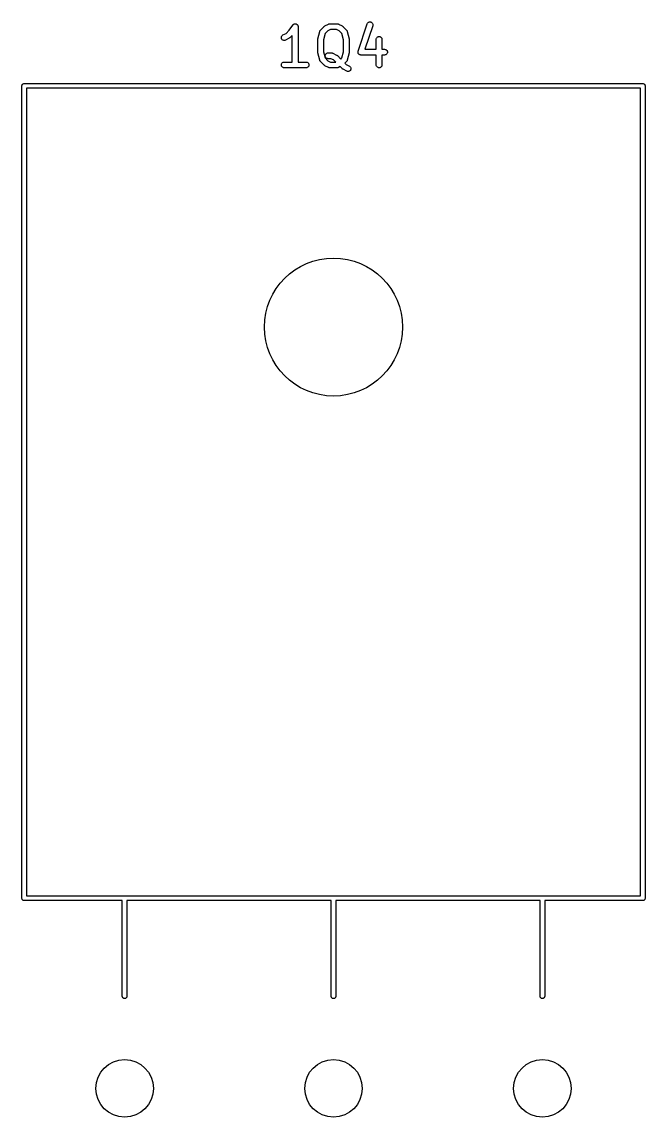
# Model space of a CAD drawing. Extents: x 0.77 to 9.62, y -5.42 to -2.18.
# Drawn here: x 2.79 to 3.431, y -3.305 to -2.18 of the extents above; entities that cross this region are included whole.
import ezdxf

# ---------------------------------------------------------------- set-up
doc = ezdxf.new("R2010")
doc.units = 0
doc.header["$MEASUREMENT"] = 0
doc.layers.add('BLACK', color=7, linetype='CONTINUOUS')

msp = doc.modelspace()

# ---------------------------------------------------------------- linework, layer by layer
at = {"layer": 'BLACK', "linetype": 'CONTINUOUS'}
for p, q in [((3.06922, -2.18225), (3.06945, -2.18207)), ((3.06945, -2.18207), (3.06971, -2.18193)), ((3.06945, -2.18207), (3.06945, -2.18207)), ((3.06945, -2.18207), (3.06945, -2.18207)), ((3.06971, -2.18193), (3.06996, -2.1818)), ((3.06996, -2.1818), (3.07022, -2.18173)), ((3.06996, -2.1818), (3.06996, -2.1818)), ((3.06996, -2.1818), (3.06996, -2.1818)), ((3.07022, -2.18173), (3.07051, -2.18164)), ((3.07051, -2.18164), (3.07078, -2.18162)), ((3.07051, -2.18164), (3.07051, -2.18164)), ((3.07051, -2.18164), (3.07051, -2.18164)), ((3.07078, -2.18162), (3.07108, -2.18159)), ((3.07108, -2.18159), (3.07109, -2.18159)), ((3.07109, -2.18159), (3.07109, -2.18159)), ((3.07109, -2.18159), (3.07137, -2.18162)), ((3.07137, -2.18162), (3.07166, -2.18165)), ((3.07166, -2.18165), (3.07166, -2.18165)), ((3.07166, -2.18165), (3.07166, -2.18165)), ((3.07166, -2.18165), (3.07193, -2.18173)), ((3.07193, -2.18173), (3.07221, -2.18182)), ((3.07221, -2.18182), (3.07221, -2.18182)), ((3.07221, -2.18182), (3.07221, -2.18182)), ((3.07221, -2.18182), (3.07245, -2.18195)), ((3.07245, -2.18195), (3.07271, -2.18209)), ((3.07271, -2.18209), (3.07272, -2.1821)), ((3.07272, -2.1821), (3.07272, -2.1821)), ((3.07272, -2.1821), (3.07292, -2.18227)), ((3.10161, -2.18378), (3.10536, -2.1819)), ((3.10536, -2.1819), (3.1054, -2.18188)), ((3.1054, -2.18188), (3.10548, -2.18185)), ((3.10548, -2.18185), (3.10556, -2.18181)), ((3.10556, -2.18181), (3.10575, -2.18175)), ((3.10575, -2.18175), (3.10594, -2.18168)), ((3.10594, -2.18168), (3.10603, -2.18167)), ((3.10603, -2.18167), (3.10611, -2.18165)), ((3.10611, -2.18165), (3.10631, -2.18163)), ((3.10631, -2.18163), (3.10651, -2.18159)), ((3.10651, -2.18159), (3.1066, -2.1816)), ((3.1066, -2.1816), (3.10668, -2.18159)), ((3.10668, -2.18159), (3.11418, -2.18159)), ((3.11418, -2.18159), (3.11422, -2.18159)), ((3.11422, -2.18159), (3.11431, -2.1816)), ((3.11431, -2.1816), (3.1144, -2.1816)), ((3.1144, -2.1816), (3.1146, -2.18163)), ((3.1146, -2.18163), (3.1148, -2.18165)), ((3.1148, -2.18165), (3.11488, -2.18168)), ((3.11488, -2.18168), (3.11496, -2.1817)), ((3.11496, -2.1817), (3.11515, -2.18177)), ((3.11515, -2.18177), (3.11535, -2.18183)), ((3.11535, -2.18183), (3.11542, -2.18187)), ((3.11542, -2.18187), (3.1155, -2.1819)), ((3.1155, -2.1819), (3.11925, -2.18378)), ((3.13575, -2.20986), (3.14513, -2.18173)), ((3.14513, -2.18173), (3.14514, -2.18169)), ((3.14514, -2.18169), (3.14538, -2.18117)), ((3.14538, -2.18117), (3.14572, -2.18071)), ((3.14572, -2.18071), (3.14614, -2.18031)), ((3.14614, -2.18031), (3.14664, -2.18001)), ((3.14664, -2.18001), (3.14718, -2.17981)), ((3.14718, -2.17981), (3.14774, -2.17972)), ((3.14774, -2.17972), (3.14832, -2.17974)), ((3.14832, -2.17974), (3.14888, -2.17987)), ((3.14888, -2.17987), (3.14941, -2.18011)), ((3.14941, -2.18011), (3.14987, -2.18045)), ((3.14987, -2.18045), (3.15027, -2.18087)), ((3.15027, -2.18087), (3.15057, -2.18136)), ((3.15057, -2.18136), (3.15078, -2.1819)), ((3.15078, -2.1819), (3.15087, -2.18246)), ((3.05801, -2.19346), (3.05849, -2.19315)), ((3.05849, -2.19315), (3.06181, -2.19149)), ((3.06181, -2.19149), (3.06502, -2.18829)), ((3.06502, -2.18829), (3.06861, -2.1829)), ((3.06861, -2.1829), (3.06863, -2.18287)), ((3.06863, -2.18287), (3.06881, -2.18266)), ((3.06863, -2.18287), (3.06863, -2.18287)), ((3.06863, -2.18287), (3.06863, -2.18287)), ((3.06863, -2.18287), (3.06863, -2.18287)), ((3.06881, -2.18266), (3.069, -2.18243)), ((3.069, -2.18243), (3.06922, -2.18225)), ((3.069, -2.18243), (3.069, -2.18243)), ((3.069, -2.18243), (3.069, -2.18243)), ((3.07292, -2.18227), (3.07316, -2.18246)), ((3.07316, -2.18246), (3.07316, -2.18246)), ((3.07316, -2.18246), (3.07316, -2.18247)), ((3.07316, -2.18247), (3.07334, -2.18269)), ((3.07334, -2.18269), (3.07352, -2.18291)), ((3.07352, -2.18291), (3.07352, -2.18291)), ((3.07352, -2.18291), (3.07353, -2.18291)), ((3.07353, -2.18291), (3.07366, -2.18317)), ((3.07366, -2.18317), (3.07379, -2.18342)), ((3.07379, -2.18342), (3.07379, -2.18342)), ((3.07379, -2.18342), (3.07379, -2.18342)), ((3.07379, -2.18342), (3.07387, -2.18368)), ((3.07387, -2.18368), (3.07396, -2.18397)), ((3.07396, -2.18397), (3.07396, -2.18397)), ((3.07396, -2.18397), (3.07396, -2.18397)), ((3.07396, -2.18397), (3.07399, -2.18426)), ((3.07399, -2.18426), (3.07402, -2.18454)), ((3.07402, -2.18454), (3.07402, -2.22096)), ((3.09445, -2.19695), (3.09632, -2.18945)), ((3.09632, -2.18945), (3.09633, -2.18941)), ((3.09633, -2.18941), (3.0964, -2.18922)), ((3.0964, -2.18922), (3.09646, -2.18903)), ((3.09646, -2.18903), (3.0965, -2.18895)), ((3.0965, -2.18895), (3.09653, -2.18887)), ((3.09653, -2.18887), (3.09664, -2.1887)), ((3.09664, -2.1887), (3.09673, -2.18852)), ((3.09673, -2.18852), (3.09679, -2.18846)), ((3.09679, -2.18846), (3.09683, -2.18838)), ((3.09683, -2.18838), (3.09697, -2.18823)), ((3.09697, -2.18823), (3.0971, -2.18808)), ((3.0971, -2.18808), (3.10085, -2.18433)), ((3.10185, -2.19168), (3.10026, -2.19803)), ((3.10085, -2.18433), (3.10088, -2.1843)), ((3.10088, -2.1843), (3.101, -2.1842)), ((3.101, -2.1842), (3.10113, -2.18408)), ((3.10113, -2.18408), (3.10123, -2.18402)), ((3.10123, -2.18402), (3.10133, -2.18394)), ((3.10133, -2.18394), (3.10147, -2.18386)), ((3.10147, -2.18386), (3.10161, -2.18378)), ((3.10468, -2.18884), (3.10185, -2.19168)), ((3.10738, -2.1875), (3.10468, -2.18884)), ((3.11349, -2.1875), (3.10738, -2.1875)), ((3.11618, -2.18884), (3.11349, -2.1875)), ((3.11902, -2.19168), (3.11618, -2.18884)), ((3.1206, -2.19803), (3.11902, -2.19168)), ((3.11925, -2.18378), (3.11929, -2.18379)), ((3.11929, -2.18379), (3.11943, -2.18389)), ((3.11943, -2.18389), (3.11957, -2.18396)), ((3.11957, -2.18396), (3.11967, -2.18404)), ((3.11967, -2.18404), (3.11977, -2.18411)), ((3.11977, -2.18411), (3.11989, -2.18422)), ((3.11989, -2.18422), (3.12002, -2.18433)), ((3.12002, -2.18433), (3.12377, -2.18808)), ((3.12377, -2.18808), (3.1238, -2.18811)), ((3.1238, -2.18811), (3.12392, -2.18826)), ((3.12392, -2.18826), (3.12406, -2.18841)), ((3.12406, -2.18841), (3.1241, -2.18849)), ((3.1241, -2.18849), (3.12416, -2.18856)), ((3.12416, -2.18856), (3.12425, -2.18874)), ((3.12425, -2.18874), (3.12435, -2.18891)), ((3.12435, -2.18891), (3.12438, -2.18899)), ((3.12438, -2.18899), (3.12442, -2.18907)), ((3.12442, -2.18907), (3.12448, -2.18926)), ((3.12448, -2.18926), (3.12455, -2.18945)), ((3.12455, -2.18945), (3.12642, -2.19695)), ((3.15073, -2.1836), (3.14265, -2.20784)), ((3.15086, -2.18304), (3.15073, -2.1836)), ((3.15087, -2.18246), (3.15086, -2.18304)), ((3.05687, -2.19599), (3.05689, -2.19541)), ((3.05696, -2.19655), (3.05687, -2.19599)), ((3.05689, -2.19541), (3.05702, -2.19485)), ((3.05716, -2.19709), (3.05696, -2.19655)), ((3.05702, -2.19485), (3.05725, -2.19432)), ((3.05747, -2.19758), (3.05716, -2.19709)), ((3.05725, -2.19432), (3.05759, -2.19385)), ((3.05786, -2.198), (3.05747, -2.19758)), ((3.05759, -2.19385), (3.05801, -2.19346)), ((3.05833, -2.19834), (3.05786, -2.198)), ((3.05885, -2.19858), (3.05833, -2.19834)), ((3.05941, -2.19872), (3.05885, -2.19858)), ((3.05999, -2.19874), (3.05941, -2.19872)), ((3.06056, -2.19865), (3.05999, -2.19874)), ((3.0611, -2.19845), (3.06056, -2.19865)), ((3.06113, -2.19843), (3.0611, -2.19845)), ((3.06488, -2.19656), (3.06113, -2.19843)), ((3.06502, -2.19647), (3.06488, -2.19656)), ((3.06517, -2.19639), (3.06502, -2.19647)), ((3.06527, -2.19632), (3.06517, -2.19639)), ((3.06537, -2.19625), (3.06527, -2.19632)), ((3.06549, -2.19614), (3.06537, -2.19625)), ((3.06562, -2.19603), (3.06549, -2.19614)), ((3.06565, -2.196), (3.06562, -2.19603)), ((3.06811, -2.19355), (3.06565, -2.196)), ((3.06811, -2.22096), (3.06811, -2.19355)), ((3.09436, -2.19752), (3.0944, -2.19729)), ((3.09436, -2.19757), (3.09436, -2.19752)), ((3.09436, -2.19762), (3.09436, -2.19757)), ((3.09436, -2.19767), (3.09436, -2.19762)), ((3.09436, -2.21079), (3.09436, -2.19767)), ((3.0944, -2.19729), (3.09442, -2.19705)), ((3.09442, -2.19705), (3.09444, -2.197)), ((3.09444, -2.197), (3.09445, -2.19695)), ((3.10026, -2.19803), (3.10026, -2.21043)), ((3.1206, -2.21043), (3.1206, -2.19803)), ((3.12642, -2.19695), (3.12643, -2.19699)), ((3.12643, -2.19699), (3.12644, -2.19704)), ((3.12644, -2.19704), (3.12645, -2.19709)), ((3.12645, -2.19709), (3.12648, -2.19733)), ((3.12648, -2.19733), (3.12651, -2.19756)), ((3.12651, -2.19756), (3.1265, -2.19761)), ((3.1265, -2.19761), (3.12651, -2.19767)), ((3.12651, -2.19767), (3.12651, -2.21079)), ((3.15435, -2.19762), (3.15441, -2.19705)), ((3.15435, -2.19767), (3.15435, -2.19762)), ((3.15435, -2.20784), (3.15435, -2.19767)), ((3.15441, -2.19705), (3.15459, -2.1965)), ((3.15459, -2.1965), (3.15487, -2.196)), ((3.15487, -2.196), (3.15524, -2.19556)), ((3.15524, -2.19556), (3.15569, -2.1952)), ((3.15569, -2.1952), (3.1562, -2.19493)), ((3.1562, -2.19493), (3.15675, -2.19477)), ((3.15675, -2.19477), (3.15732, -2.19471)), ((3.15732, -2.19471), (3.1579, -2.19477)), ((3.1579, -2.19477), (3.15845, -2.19494)), ((3.15845, -2.19494), (3.15895, -2.19522)), ((3.15895, -2.19522), (3.1594, -2.19559)), ((3.1594, -2.19559), (3.15976, -2.19603)), ((3.15976, -2.19603), (3.16003, -2.19654)), ((3.16003, -2.19654), (3.1602, -2.19709)), ((3.1602, -2.19709), (3.16025, -2.19767)), ((3.16025, -2.19767), (3.16025, -2.20784)), ((3.09436, -2.21084), (3.09436, -2.21079)), ((3.09436, -2.21089), (3.09436, -2.21084)), ((3.09439, -2.21113), (3.09436, -2.21089)), ((3.09441, -2.21136), (3.09439, -2.21113)), ((3.09443, -2.21141), (3.09441, -2.21136)), ((3.09444, -2.21147), (3.09443, -2.21141)), ((3.09445, -2.21151), (3.09444, -2.21147)), ((3.09632, -2.219), (3.09445, -2.21151)), ((3.10026, -2.21043), (3.10185, -2.21678)), ((3.10186, -2.21452), (3.10192, -2.21395)), ((3.10191, -2.21509), (3.10186, -2.21452)), ((3.10207, -2.21564), (3.10191, -2.21509)), ((3.10192, -2.21395), (3.10209, -2.21339)), ((3.10234, -2.21616), (3.10207, -2.21564)), ((3.10209, -2.21339), (3.10236, -2.21289)), ((3.10236, -2.21289), (3.10273, -2.21244)), ((3.10273, -2.21244), (3.10317, -2.21208)), ((3.10317, -2.21208), (3.10368, -2.21181)), ((3.10368, -2.21181), (3.10424, -2.21164)), ((3.10424, -2.21164), (3.10481, -2.21159)), ((3.10481, -2.21159), (3.10856, -2.21159)), ((3.10856, -2.21159), (3.1086, -2.21159)), ((3.1086, -2.21159), (3.10869, -2.2116)), ((3.10869, -2.2116), (3.10877, -2.21159)), ((3.10877, -2.21159), (3.10897, -2.21163)), ((3.10897, -2.21163), (3.10917, -2.21165)), ((3.10917, -2.21165), (3.10925, -2.21168)), ((3.10925, -2.21168), (3.10934, -2.21169)), ((3.10934, -2.21169), (3.10953, -2.21176)), ((3.10953, -2.21176), (3.10972, -2.21182)), ((3.10972, -2.21182), (3.1098, -2.21187)), ((3.1098, -2.21187), (3.10988, -2.2119)), ((3.10988, -2.2119), (3.11363, -2.21377)), ((3.11363, -2.21377), (3.11367, -2.21379)), ((3.11367, -2.21379), (3.1138, -2.21388)), ((3.1138, -2.21388), (3.11395, -2.21396)), ((3.11395, -2.21396), (3.11405, -2.21404)), ((3.11405, -2.21404), (3.11415, -2.2141)), ((3.11415, -2.2141), (3.11427, -2.21422)), ((3.11427, -2.21422), (3.1144, -2.21433)), ((3.1144, -2.21433), (3.11793, -2.21786)), ((3.11902, -2.21678), (3.1206, -2.21043)), ((3.12642, -2.21151), (3.12455, -2.219)), ((3.12643, -2.21145), (3.12642, -2.21151)), ((3.12644, -2.2114), (3.12643, -2.21145)), ((3.12647, -2.21117), (3.12644, -2.2114)), ((3.12651, -2.21094), (3.12647, -2.21117)), ((3.12651, -2.21083), (3.1265, -2.21088)), ((3.1265, -2.21088), (3.12651, -2.21094)), ((3.12651, -2.21079), (3.12651, -2.21083)), ((3.1356, -2.21077), (3.13562, -2.21059)), ((3.13561, -2.21088), (3.1356, -2.21077)), ((3.13561, -2.21099), (3.13561, -2.21088)), ((3.13564, -2.21117), (3.13561, -2.21099)), ((3.13562, -2.21059), (3.13563, -2.21042)), ((3.13563, -2.21042), (3.13565, -2.21031)), ((3.13565, -2.21134), (3.13564, -2.21117)), ((3.13565, -2.21031), (3.13566, -2.2102)), ((3.13569, -2.21145), (3.13565, -2.21134)), ((3.13566, -2.2102), (3.13571, -2.21003)), ((3.1357, -2.21156), (3.13569, -2.21145)), ((3.13577, -2.21173), (3.1357, -2.21156)), ((3.13571, -2.21003), (3.13575, -2.20986)), ((3.13582, -2.2119), (3.13577, -2.21173)), ((3.13587, -2.212), (3.13582, -2.2119)), ((3.13591, -2.2121), (3.13587, -2.212)), ((3.136, -2.21225), (3.13591, -2.2121)), ((3.13608, -2.21241), (3.136, -2.21225)), ((3.13615, -2.21249), (3.13608, -2.21241)), ((3.13621, -2.21259), (3.13615, -2.21249)), ((3.13633, -2.21272), (3.13621, -2.21259)), ((3.13644, -2.21286), (3.13633, -2.21272)), ((3.13653, -2.21293), (3.13644, -2.21286)), ((3.13661, -2.21301), (3.13653, -2.21293)), ((3.13675, -2.21311), (3.13661, -2.21301)), ((3.13689, -2.21323), (3.13675, -2.21311)), ((3.13699, -2.21328), (3.13689, -2.21323)), ((3.13708, -2.21335), (3.13699, -2.21328)), ((3.13724, -2.21342), (3.13708, -2.21335)), ((3.13739, -2.2135), (3.13724, -2.21342)), ((3.1375, -2.21354), (3.13739, -2.2135)), ((3.1376, -2.21358), (3.1375, -2.21354)), ((3.13777, -2.21362), (3.1376, -2.21358)), ((3.13794, -2.21368), (3.13777, -2.21362)), ((3.13805, -2.21369), (3.13794, -2.21368)), ((3.13816, -2.21372), (3.13805, -2.21369)), ((3.13834, -2.21372), (3.13816, -2.21372)), ((3.13851, -2.21374), (3.13834, -2.21372)), ((3.13855, -2.21374), (3.13851, -2.21374)), ((3.15435, -2.21374), (3.13855, -2.21374)), ((3.14265, -2.20784), (3.15435, -2.20784)), ((3.15435, -2.22391), (3.15435, -2.21374)), ((3.16025, -2.20784), (3.16293, -2.20784)), ((3.16293, -2.21374), (3.16025, -2.21374)), ((3.16025, -2.21374), (3.16025, -2.22391)), ((3.16293, -2.20784), (3.16297, -2.20784)), ((3.1635, -2.21369), (3.16293, -2.21374)), ((3.16297, -2.20784), (3.16354, -2.2079)), ((3.16405, -2.21352), (3.1635, -2.21369)), ((3.16354, -2.2079), (3.16409, -2.20808)), ((3.16456, -2.21325), (3.16405, -2.21352)), ((3.16409, -2.20808), (3.16459, -2.20835)), ((3.16501, -2.21288), (3.16456, -2.21325)), ((3.16459, -2.20835), (3.16504, -2.20872)), ((3.16537, -2.21244), (3.16501, -2.21288)), ((3.16504, -2.20872), (3.1654, -2.20917)), ((3.16565, -2.21193), (3.16537, -2.21244)), ((3.1654, -2.20917), (3.16566, -2.20968)), ((3.16582, -2.21138), (3.16565, -2.21193)), ((3.16566, -2.20968), (3.16583, -2.21024)), ((3.16588, -2.21081), (3.16582, -2.21138)), ((3.16583, -2.21024), (3.16588, -2.21081)), ((3.05686, -2.22389), (3.05692, -2.22332)), ((3.05691, -2.22447), (3.05686, -2.22389)), ((3.05708, -2.22502), (3.05691, -2.22447)), ((3.05692, -2.22332), (3.05709, -2.22277)), ((3.05734, -2.22553), (3.05708, -2.22502)), ((3.05709, -2.22277), (3.05737, -2.22226)), ((3.0577, -2.22598), (3.05734, -2.22553)), ((3.05737, -2.22226), (3.05773, -2.22182)), ((3.05815, -2.22635), (3.0577, -2.22598)), ((3.05773, -2.22182), (3.05818, -2.22145)), ((3.05865, -2.22663), (3.05815, -2.22635)), ((3.05818, -2.22145), (3.05869, -2.22118)), ((3.0592, -2.2268), (3.05865, -2.22663)), ((3.05869, -2.22118), (3.05924, -2.22102)), ((3.05977, -2.22687), (3.0592, -2.2268)), ((3.05924, -2.22102), (3.05981, -2.22096)), ((3.05981, -2.22687), (3.05977, -2.22687)), ((3.05981, -2.22096), (3.06811, -2.22096)), ((3.08231, -2.22687), (3.05981, -2.22687)), ((3.07402, -2.22096), (3.08231, -2.22096)), ((3.08231, -2.22096), (3.08235, -2.22096)), ((3.08289, -2.22681), (3.08231, -2.22687)), ((3.08235, -2.22096), (3.08293, -2.22102)), ((3.08344, -2.22664), (3.08289, -2.22681)), ((3.08293, -2.22102), (3.08347, -2.2212)), ((3.08395, -2.22637), (3.08344, -2.22664)), ((3.08347, -2.2212), (3.08398, -2.22148)), ((3.08439, -2.22601), (3.08395, -2.22637)), ((3.08398, -2.22148), (3.08442, -2.22185)), ((3.08476, -2.22556), (3.08439, -2.22601)), ((3.08442, -2.22185), (3.08478, -2.2223)), ((3.08503, -2.22506), (3.08476, -2.22556)), ((3.08478, -2.2223), (3.08505, -2.22281)), ((3.0852, -2.22451), (3.08503, -2.22506)), ((3.08505, -2.22281), (3.08521, -2.22336)), ((3.08526, -2.22393), (3.0852, -2.22451)), ((3.08521, -2.22336), (3.08526, -2.22393)), ((3.09639, -2.21919), (3.09632, -2.219)), ((3.09644, -2.21938), (3.09639, -2.21919)), ((3.09648, -2.21946), (3.09644, -2.21938)), ((3.09651, -2.21955), (3.09648, -2.21946)), ((3.09662, -2.21972), (3.09651, -2.21955)), ((3.09671, -2.2199), (3.09662, -2.21972)), ((3.09676, -2.21997), (3.09671, -2.2199)), ((3.09681, -2.22004), (3.09676, -2.21997)), ((3.09694, -2.22019), (3.09681, -2.22004)), ((3.09707, -2.22035), (3.09694, -2.22019)), ((3.0971, -2.22038), (3.09707, -2.22035)), ((3.10085, -2.22413), (3.0971, -2.22038)), ((3.10097, -2.22423), (3.10085, -2.22413)), ((3.10109, -2.22435), (3.10097, -2.22423)), ((3.1012, -2.22441), (3.10109, -2.22435)), ((3.10129, -2.22449), (3.1012, -2.22441)), ((3.10144, -2.22457), (3.10129, -2.22449)), ((3.10158, -2.22466), (3.10144, -2.22457)), ((3.10161, -2.22468), (3.10158, -2.22466)), ((3.10536, -2.22655), (3.10161, -2.22468)), ((3.10185, -2.21678), (3.10468, -2.21961)), ((3.1027, -2.2166), (3.10234, -2.21616)), ((3.10314, -2.21698), (3.1027, -2.2166)), ((3.10365, -2.21725), (3.10314, -2.21698)), ((3.10419, -2.21743), (3.10365, -2.21725)), ((3.10477, -2.21749), (3.10419, -2.21743)), ((3.10468, -2.21961), (3.10738, -2.22096)), ((3.10481, -2.21749), (3.10477, -2.21749)), ((3.10786, -2.21749), (3.10481, -2.21749)), ((3.10544, -2.22658), (3.10536, -2.22655)), ((3.10552, -2.22663), (3.10544, -2.22658)), ((3.10571, -2.22669), (3.10552, -2.22663)), ((3.1059, -2.22676), (3.10571, -2.22669)), ((3.10599, -2.22677), (3.1059, -2.22676)), ((3.10607, -2.2268), (3.10599, -2.22677)), ((3.10627, -2.22682), (3.10607, -2.2268)), ((3.10647, -2.22686), (3.10627, -2.22682)), ((3.10656, -2.22686), (3.10647, -2.22686)), ((3.10664, -2.22687), (3.10656, -2.22686)), ((3.10668, -2.22687), (3.10664, -2.22687)), ((3.11418, -2.22687), (3.10668, -2.22687)), ((3.10738, -2.22096), (3.11268, -2.22096)), ((3.11056, -2.21884), (3.10786, -2.21749)), ((3.11268, -2.22096), (3.11056, -2.21884)), ((3.11427, -2.22686), (3.11418, -2.22687)), ((3.11436, -2.22686), (3.11427, -2.22686)), ((3.11456, -2.22683), (3.11436, -2.22686)), ((3.11476, -2.22681), (3.11456, -2.22683)), ((3.11484, -2.22678), (3.11476, -2.22681)), ((3.11493, -2.22677), (3.11484, -2.22678)), ((3.11511, -2.2267), (3.11493, -2.22677)), ((3.11531, -2.22664), (3.11511, -2.2267)), ((3.11538, -2.2266), (3.11531, -2.22664)), ((3.11547, -2.22657), (3.11538, -2.2266)), ((3.1155, -2.22655), (3.11547, -2.22657)), ((3.11735, -2.22563), (3.1155, -2.22655)), ((3.11959, -2.22788), (3.11735, -2.22563)), ((3.11793, -2.21786), (3.11902, -2.21678)), ((3.12377, -2.22038), (3.12211, -2.22204)), ((3.12211, -2.22204), (3.12343, -2.22336)), ((3.12343, -2.22336), (3.12675, -2.22502)), ((3.1239, -2.22022), (3.12377, -2.22038)), ((3.12403, -2.22008), (3.1239, -2.22022)), ((3.12408, -2.22), (3.12403, -2.22008)), ((3.12414, -2.21993), (3.12408, -2.22)), ((3.12423, -2.21975), (3.12414, -2.21993)), ((3.12433, -2.21958), (3.12423, -2.21975)), ((3.12437, -2.2195), (3.12433, -2.21958)), ((3.12441, -2.21942), (3.12437, -2.2195)), ((3.12447, -2.21923), (3.12441, -2.21942)), ((3.12454, -2.21904), (3.12447, -2.21923)), ((3.12455, -2.219), (3.12454, -2.21904)), ((3.12675, -2.22502), (3.12679, -2.22504)), ((3.12679, -2.22504), (3.12727, -2.22535)), ((3.12727, -2.22535), (3.12769, -2.22575)), ((3.12769, -2.22575), (3.12801, -2.22623)), ((3.12801, -2.22623), (3.12824, -2.22676)), ((3.12824, -2.22676), (3.12836, -2.22732)), ((3.15441, -2.22449), (3.15435, -2.22391)), ((3.15457, -2.22504), (3.15441, -2.22449)), ((3.15484, -2.22555), (3.15457, -2.22504)), ((3.15521, -2.22599), (3.15484, -2.22555)), ((3.15565, -2.22636), (3.15521, -2.22599)), ((3.15616, -2.22663), (3.15565, -2.22636)), ((3.15671, -2.22681), (3.15616, -2.22663)), ((3.15728, -2.22687), (3.15671, -2.22681)), ((3.15786, -2.22681), (3.15728, -2.22687)), ((3.15841, -2.22665), (3.15786, -2.22681)), ((3.15892, -2.22638), (3.15841, -2.22665)), ((3.15937, -2.22602), (3.15892, -2.22638)), ((3.15974, -2.22558), (3.15937, -2.22602)), ((3.16002, -2.22508), (3.15974, -2.22558)), ((3.16019, -2.22453), (3.16002, -2.22508)), ((3.16025, -2.22395), (3.16019, -2.22453)), ((3.16025, -2.22391), (3.16025, -2.22395)), ((3.11972, -2.22798), (3.11959, -2.22788)), ((3.11984, -2.2281), (3.11972, -2.22798)), ((3.11994, -2.22816), (3.11984, -2.2281)), ((3.12004, -2.22824), (3.11994, -2.22816)), ((3.12019, -2.22832), (3.12004, -2.22824)), ((3.12032, -2.22841), (3.12019, -2.22832)), ((3.12036, -2.22843), (3.12032, -2.22841)), ((3.12411, -2.2303), (3.12036, -2.22843)), ((3.12465, -2.23051), (3.12411, -2.2303)), ((3.12522, -2.23061), (3.12465, -2.23051)), ((3.12579, -2.23059), (3.12522, -2.23061)), ((3.12636, -2.23047), (3.12579, -2.23059)), ((3.12688, -2.23023), (3.12636, -2.23047)), ((3.12735, -2.2299), (3.12688, -2.23023)), ((3.12775, -2.22949), (3.12735, -2.2299)), ((3.12806, -2.229), (3.12775, -2.22949)), ((3.12827, -2.22846), (3.12806, -2.229)), ((3.12837, -2.2279), (3.12827, -2.22846)), ((3.12836, -2.22732), (3.12837, -2.2279)), ((2.79034, -2.24547), (2.79039, -2.24501)), ((2.79035, -2.24559), (2.79034, -2.24547)), ((2.79035, -3.07961), (2.79035, -2.24559)), ((2.79039, -2.24501), (2.79052, -2.24456)), ((2.79052, -2.24456), (2.79074, -2.24415)), ((2.79074, -2.24415), (2.79104, -2.24379)), ((2.79104, -2.24379), (2.7914, -2.2435)), ((2.7914, -2.2435), (2.79181, -2.24328)), ((2.79181, -2.24328), (2.79225, -2.24314)), ((2.79225, -2.24314), (2.7926, -2.24311)), ((2.7926, -2.24311), (2.79272, -2.2431)), ((2.7926, -2.24311), (2.7926, -2.24311)), ((2.79272, -2.2431), (2.79283, -2.24311)), ((2.79283, -2.24311), (3.42803, -2.24311)), ((2.79508, -2.24783), (2.79508, -3.07736)), ((3.42579, -2.24783), (2.79508, -2.24783)), ((3.42579, -3.07736), (3.42579, -2.24783)), ((3.42803, -2.24311), (3.42815, -2.2431)), ((3.42815, -2.2431), (3.42827, -2.24311)), ((3.42827, -2.24311), (3.42861, -2.24314)), ((3.42861, -2.24314), (3.42906, -2.24328)), ((3.42906, -2.24328), (3.42947, -2.2435)), ((3.42947, -2.2435), (3.42983, -2.24379)), ((3.42983, -2.24379), (3.43012, -2.24415)), ((3.43012, -2.24415), (3.43034, -2.24456)), ((3.43034, -2.24456), (3.43048, -2.24501)), ((3.43048, -2.24501), (3.43052, -2.24547)), ((3.43052, -2.24547), (3.43051, -2.24559)), ((3.43051, -2.24559), (3.43051, -3.07961)), ((2.79034, -3.07972), (2.79035, -3.07961)), ((2.79039, -3.08019), (2.79034, -3.07972)), ((2.79052, -3.08063), (2.79039, -3.08019)), ((2.79074, -3.08104), (2.79052, -3.08063)), ((2.79104, -3.0814), (2.79074, -3.08104)), ((2.7914, -3.0817), (2.79104, -3.0814)), ((2.79181, -3.08192), (2.7914, -3.0817)), ((2.79225, -3.08205), (2.79181, -3.08192)), ((2.79508, -3.07736), (2.89575, -3.07736)), ((2.89575, -3.07736), (2.89587, -3.07735)), ((2.89587, -3.07735), (2.89598, -3.07736)), ((2.89598, -3.07736), (3.11032, -3.07736)), ((3.11032, -3.07736), (3.11043, -3.07735)), ((3.11043, -3.07735), (3.11055, -3.07736)), ((3.11055, -3.07736), (3.32488, -3.07736)), ((3.32488, -3.07736), (3.325, -3.07735)), ((3.325, -3.07735), (3.32512, -3.07736)), ((3.32512, -3.07736), (3.42579, -3.07736)), ((3.42906, -3.08192), (3.42861, -3.08205)), ((3.42947, -3.0817), (3.42906, -3.08192)), ((3.42983, -3.0814), (3.42947, -3.0817)), ((3.43012, -3.08104), (3.42983, -3.0814)), ((3.43034, -3.08063), (3.43012, -3.08104)), ((3.43048, -3.08019), (3.43034, -3.08063)), ((3.43052, -3.07972), (3.43048, -3.08019)), ((3.43051, -3.07961), (3.43052, -3.07972)), ((2.79272, -3.0821), (2.79225, -3.08205)), ((2.79283, -3.08209), (2.79272, -3.0821)), ((2.8935, -3.08209), (2.79283, -3.08209)), ((2.8935, -3.18063), (2.8935, -3.08209)), ((3.10807, -3.08209), (2.89823, -3.08209)), ((2.89823, -3.08209), (2.89823, -3.18063)), ((3.10807, -3.18063), (3.10807, -3.08209)), ((3.32264, -3.08209), (3.1128, -3.08209)), ((3.1128, -3.08209), (3.1128, -3.18063)), ((3.32264, -3.18063), (3.32264, -3.08209)), ((3.42803, -3.08209), (3.32736, -3.08209)), ((3.32736, -3.08209), (3.32736, -3.18063)), ((3.42815, -3.0821), (3.42803, -3.08209)), ((3.42827, -3.08209), (3.42815, -3.0821)), ((3.42861, -3.08205), (3.42827, -3.08209)), ((3.42827, -3.08209), (3.42827, -3.08209)), ((2.89354, -3.18097), (2.8935, -3.18063)), ((2.89367, -3.18142), (2.89354, -3.18097)), ((2.89389, -3.18183), (2.89367, -3.18142)), ((2.89419, -3.18219), (2.89389, -3.18183)), ((2.89455, -3.18249), (2.89419, -3.18219)), ((2.89496, -3.1827), (2.89455, -3.18249)), ((2.8954, -3.18284), (2.89496, -3.1827)), ((2.89587, -3.18289), (2.8954, -3.18284)), ((2.89633, -3.18284), (2.89587, -3.18289)), ((2.89677, -3.1827), (2.89633, -3.18284)), ((2.89718, -3.18249), (2.89677, -3.1827)), ((2.89754, -3.18219), (2.89718, -3.18249)), ((2.89784, -3.18183), (2.89754, -3.18219)), ((2.89806, -3.18142), (2.89784, -3.18183)), ((2.89819, -3.18097), (2.89806, -3.18142)), ((2.89823, -3.18063), (2.89819, -3.18097)), ((3.10811, -3.18097), (3.10807, -3.18063)), ((3.10824, -3.18142), (3.10811, -3.18097)), ((3.10846, -3.18183), (3.10824, -3.18142)), ((3.10875, -3.18219), (3.10846, -3.18183)), ((3.10911, -3.18249), (3.10875, -3.18219)), ((3.10952, -3.1827), (3.10911, -3.18249)), ((3.10997, -3.18284), (3.10952, -3.1827)), ((3.11043, -3.18289), (3.10997, -3.18284)), ((3.1109, -3.18284), (3.11043, -3.18289)), ((3.11134, -3.1827), (3.1109, -3.18284)), ((3.11175, -3.18249), (3.11134, -3.1827)), ((3.11211, -3.18219), (3.11175, -3.18249)), ((3.11241, -3.18183), (3.11211, -3.18219)), ((3.11263, -3.18142), (3.11241, -3.18183)), ((3.11276, -3.18097), (3.11263, -3.18142)), ((3.1128, -3.18063), (3.11276, -3.18097)), ((3.32267, -3.18097), (3.32264, -3.18063)), ((3.32281, -3.18142), (3.32267, -3.18097)), ((3.32303, -3.18183), (3.32281, -3.18142)), ((3.32332, -3.18219), (3.32303, -3.18183)), ((3.32368, -3.18249), (3.32332, -3.18219)), ((3.32409, -3.1827), (3.32368, -3.18249)), ((3.32454, -3.18284), (3.32409, -3.1827)), ((3.325, -3.18289), (3.32454, -3.18284)), ((3.32546, -3.18284), (3.325, -3.18289)), ((3.32591, -3.1827), (3.32546, -3.18284)), ((3.32632, -3.18249), (3.32591, -3.1827)), ((3.32668, -3.18219), (3.32632, -3.18249)), ((3.32697, -3.18183), (3.32668, -3.18219)), ((3.32719, -3.18142), (3.32697, -3.18183)), ((3.32733, -3.18097), (3.32719, -3.18142)), ((3.32736, -3.18063), (3.32733, -3.18097))]:
    msp.add_line(p, q, dxfattribs=at)
at = {"layer": 'BLACK'}
for centre, radius in [((3.11043, -2.49311), 0.07087), ((2.89587, -3.275), 0.02953), ((3.11043, -3.275), 0.02953), ((3.325, -3.275), 0.02953)]:
    msp.add_circle(centre, radius, dxfattribs=at)

doc.saveas('drawing.dxf')
